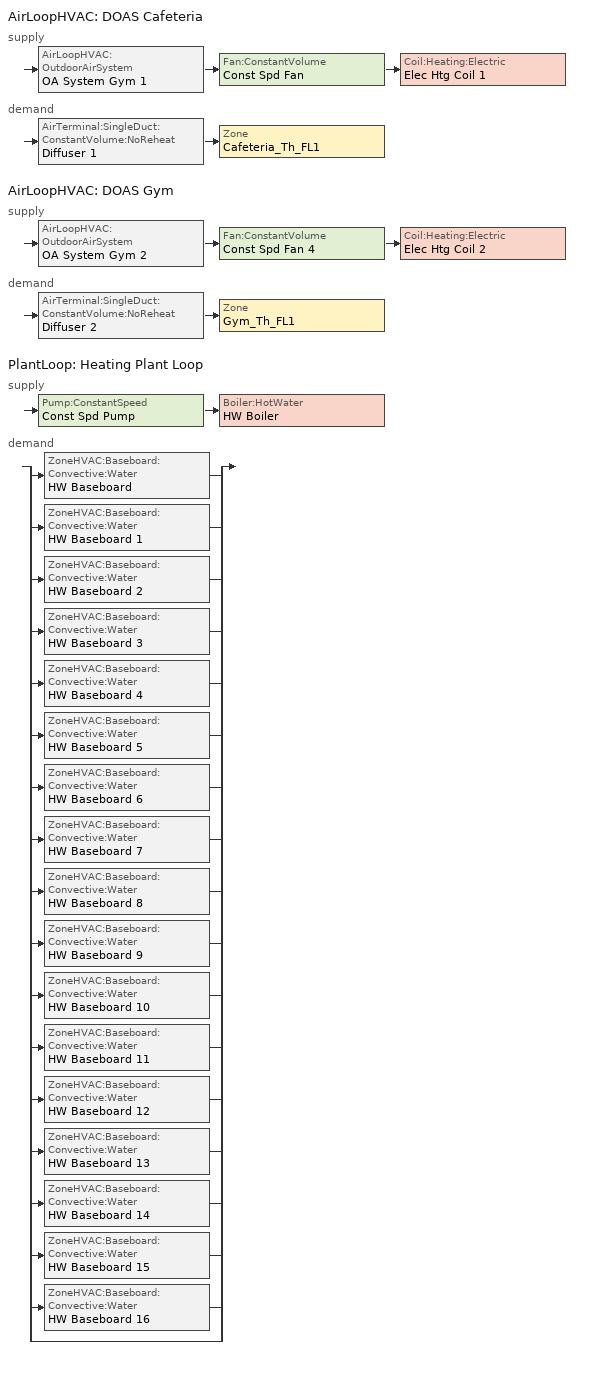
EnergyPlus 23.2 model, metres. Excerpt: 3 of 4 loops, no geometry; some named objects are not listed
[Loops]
AirLoopHVAC 'DOAS Cafeteria'
 supply: AirLoopHVAC:OutdoorAirSystem 'OA System Gym 1' > Fan:ConstantVolume 'Const Spd Fan' > Coil:Heating:Electric 'Elec Htg Coil 1'
 demand: AirTerminal:SingleDuct:ConstantVolume:NoReheat 'Diffuser 1' > Zone 'Cafeteria_Th_FL1'
AirLoopHVAC 'DOAS Gym'
 supply: AirLoopHVAC:OutdoorAirSystem 'OA System Gym 2' > Fan:ConstantVolume 'Const Spd Fan 4' > Coil:Heating:Electric 'Elec Htg Coil 2'
 demand: AirTerminal:SingleDuct:ConstantVolume:NoReheat 'Diffuser 2' > Zone 'Gym_Th_FL1'
PlantLoop 'Heating Plant Loop'
 supply: Pump:ConstantSpeed 'Const Spd Pump' > Boiler:HotWater 'HW Boiler'
 demand: split
  | ZoneHVAC:Baseboard:Convective:Water 'HW Baseboard'
  | ZoneHVAC:Baseboard:Convective:Water 'HW Baseboard 1'
  | ZoneHVAC:Baseboard:Convective:Water 'HW Baseboard 2'
  | ZoneHVAC:Baseboard:Convective:Water 'HW Baseboard 3'
  | ZoneHVAC:Baseboard:Convective:Water 'HW Baseboard 4'
  | ZoneHVAC:Baseboard:Convective:Water 'HW Baseboard 5'
  | ZoneHVAC:Baseboard:Convective:Water 'HW Baseboard 6'
  | ZoneHVAC:Baseboard:Convective:Water 'HW Baseboard 7'
  | ZoneHVAC:Baseboard:Convective:Water 'HW Baseboard 8'
  | ZoneHVAC:Baseboard:Convective:Water 'HW Baseboard 9'
  | ZoneHVAC:Baseboard:Convective:Water 'HW Baseboard 10'
  | ZoneHVAC:Baseboard:Convective:Water 'HW Baseboard 11'
  | ZoneHVAC:Baseboard:Convective:Water 'HW Baseboard 12'
  | ZoneHVAC:Baseboard:Convective:Water 'HW Baseboard 13'
  | ZoneHVAC:Baseboard:Convective:Water 'HW Baseboard 14'
  | ZoneHVAC:Baseboard:Convective:Water 'HW Baseboard 15'
  | ZoneHVAC:Baseboard:Convective:Water 'HW Baseboard 16'
  | bypass
[ZoneControl:Thermostat] Temperature Difference Between Cutout And Setpoint {deltaC}=0
Name | Zone or ZoneList | Control Type Schedule | Control 1
Bathrooms_Th_FL1 Thermostat | Bathrooms_Th_FL1 | Bathrooms_Th_FL1 Thermostat Schedule | Thermostat Setpoint Dual Setpoint 1
Cafeteria_Th_FL1 Thermostat | Cafeteria_Th_FL1 | Cafeteria_Th_FL1 Thermostat Schedule | Thermostat Setpoint Dual Setpoint 9
Classrooms_Th_FL1_01 Thermostat | Classrooms_Th_FL1_01 | Classrooms_Th_FL1_01 Thermostat Schedule | Thermostat Setpoint Dual Setpoint 2
Classrooms_Th_FL1_02 Thermostat | Classrooms_Th_FL1_02 | Classrooms_Th_FL1_02 Thermostat Schedule | Thermostat Setpoint Dual Setpoint 3
Classrooms_Th_FL2_01 Thermostat | Classrooms_Th_FL2_01 | Classrooms_Th_FL2_01 Thermostat Schedule | Thermostat Setpoint Dual Setpoint 17
Classrooms_Th_FL2_02 Thermostat | Classrooms_Th_FL2_02 | Classrooms_Th_FL2_02 Thermostat Schedule | Thermostat Setpoint Dual Setpoint 12
Classrooms_Th_FL2_03 Thermostat | Classrooms_Th_FL2_03 | Classrooms_Th_FL2_03 Thermostat Schedule | Thermostat Setpoint Dual Setpoint 16
Classrooms_Th_FL2_04 Thermostat | Classrooms_Th_FL2_04 | Classrooms_Th_FL2_04 Thermostat Schedule | Thermostat Setpoint Dual Setpoint 10
Classrooms_Th_FL2_05 Thermostat | Classrooms_Th_FL2_05 | Classrooms_Th_FL2_05 Thermostat Schedule | Thermostat Setpoint Dual Setpoint 11
Classrooms_Th_FL2_06 Thermostat | Classrooms_Th_FL2_06 | Classrooms_Th_FL2_06 Thermostat Schedule | Thermostat Setpoint Dual Setpoint 4
Classrooms_Th_FL2_07 Thermostat | Classrooms_Th_FL2_07 | Classrooms_Th_FL2_07 Thermostat Schedule | Thermostat Setpoint Dual Setpoint 13
Corridor_Th_FL1_01 Thermostat | Corridor_Th_FL1_01 | Corridor_Th_FL1_01 Thermostat Schedule | Thermostat Setpoint Dual Setpoint 15
Corridor_Th_FL2_01 Thermostat | Corridor_Th_FL2_01 | Corridor_Th_FL2_01 Thermostat Schedule | Thermostat Setpoint Dual Setpoint 7
Gym_Th_FL1 Thermostat | Gym_Th_FL1 | Gym_Th_FL1 Thermostat Schedule | Thermostat Setpoint Dual Setpoint 5
Lobby_Th_FL1 Thermostat | Lobby_Th_FL1 | Lobby_Th_FL1 Thermostat Schedule | Thermostat Setpoint Dual Setpoint 8
Mech_Th_FL1 Thermostat | Mech_Th_FL1 | Mech_Th_FL1 Thermostat Schedule | Thermostat Setpoint Dual Setpoint 6
Offices_Th_FL1 Thermostat | Offices_Th_FL1 | Offices_Th_FL1 Thermostat Schedule | Thermostat Setpoint Dual Setpoint 14
[ThermostatSetpoint:SingleHeating] Setpoint Temperature Schedule=HTGSETP_SCH
Thermostat Setpoint Dual Setpoint 1; Thermostat Setpoint Dual Setpoint 9; Thermostat Setpoint Dual Setpoint 2; Thermostat Setpoint Dual Setpoint 3; Thermostat Setpoint Dual Setpoint 17; Thermostat Setpoint Dual Setpoint 12; Thermostat Setpoint Dual Setpoint 16; Thermostat Setpoint Dual Setpoint 10; Thermostat Setpoint Dual Setpoint 11; Thermostat Setpoint Dual Setpoint 4; Thermostat Setpoint Dual Setpoint 13; Thermostat Setpoint Dual Setpoint 15; Thermostat Setpoint Dual Setpoint 7; Thermostat Setpoint Dual Setpoint 5; Thermostat Setpoint Dual Setpoint 8; Thermostat Setpoint Dual Setpoint 6; Thermostat Setpoint Dual Setpoint 14
[Fan:ZoneExhaust]
Zone Exhaust Fan 1: Availability Schedule=HVACOperationSchd; Fan Total Efficiency=0.7; Pressure Rise {Pa}=125; Maximum Flow Rate {m3/s}=1.3; Flow Fraction Schedule=MinOA_Sched; System Availability Manager Coupling Mode=Decoupled; Balanced Exhaust Fraction Schedule=ALWAYS_OFF
[ZoneHVAC:Baseboard:Convective:Water] Availability Schedule=Always On Discrete hvac_library; Heating Design Capacity Method=HeatingDesignCapacity; Heating Design Capacity {W}=Autosize; Heating Design Capacity Per Floor Area {W/m2}=0; Fraction of Autosized Heating Design Capacity=0.8; U-Factor Times Area Value {W/K}=Autosize; Maximum Water Flow Rate {m3/s}=Autosize; Convergence Tolerance=0.001
HW Baseboard; HW Baseboard 5; HW Baseboard 1; HW Baseboard 2; HW Baseboard 12; HW Baseboard 6; HW Baseboard 8; HW Baseboard 16; HW Baseboard 3; HW Baseboard 10; HW Baseboard 13; HW Baseboard 11; HW Baseboard 7; HW Baseboard 4; HW Baseboard 14; HW Baseboard 15; HW Baseboard 9
[Zone equipment]
Bathrooms_Th_FL1: Zone Exhaust Fan 1, HW Baseboard
Cafeteria_Th_FL1: Diffuser 1, HW Baseboard 5
Classrooms_Th_FL1_01: HW Baseboard 1
Classrooms_Th_FL1_02: HW Baseboard 2
Classrooms_Th_FL2_01: HW Baseboard 12
Classrooms_Th_FL2_02: HW Baseboard 6
Classrooms_Th_FL2_03: HW Baseboard 8
Classrooms_Th_FL2_04: HW Baseboard 16
Classrooms_Th_FL2_05: HW Baseboard 3
Classrooms_Th_FL2_06: HW Baseboard 10
Classrooms_Th_FL2_07: HW Baseboard 13
Corridor_Th_FL1_01: HW Baseboard 11
Corridor_Th_FL2_01: HW Baseboard 7
Gym_Th_FL1: Diffuser 2, HW Baseboard 4
Lobby_Th_FL1: HW Baseboard 14
Mech_Th_FL1: HW Baseboard 15
Offices_Th_FL1: HW Baseboard 9
[Sizing:Zone] Zone Cooling Design Supply Air Temperature Input Method=SupplyAirTemperature; Zone Cooling Design Supply Air Temperature {C}=14; Zone Cooling Design Supply Air Temperature Difference {deltaC}=11.11; Zone Heating Design Supply Air Temperature Input Method=SupplyAirTemperature; Zone Heating Design Supply Air Temperature {C}=40; Zone Heating Design Supply Air Temperature Difference {deltaC}=11.11; Zone Cooling Design Supply Air Humidity Ratio {kgWater/kgDryAir}=0.0085; Zone Heating Design Supply Air Humidity Ratio {kgWater/kgDryAir}=0.008; Cooling Design Air Flow Method=DesignDay; Cooling Design Air Flow Rate {m3/s}=0; Cooling Minimum Air Flow per Zone Floor Area {m3/s-m2}=0.000762; Cooling Minimum Air Flow {m3/s}=0; Cooling Minimum Air Flow Fraction=0; Heating Design Air Flow Method=DesignDay; Heating Design Air Flow Rate {m3/s}=0; Heating Maximum Air Flow per Zone Floor Area {m3/s-m2}=0.002032; Heating Maximum Air Flow {m3/s}=0.141576; Heating Maximum Air Flow Fraction=0.3; Account for Dedicated Outdoor Air System=No; Zone Load Sizing Method=Sensible Load Only No Latent Load; Zone Latent Cooling Design Supply Air Humidity Ratio Input Method=HumidityRatioDifference; Zone Cooling Design Supply Air Humidity Ratio Difference {kgWater/kgDryAir}=0.005; Zone Latent Heating Design Supply Air Humidity Ratio Input Method=HumidityRatioDifference; Zone Humidification Design Supply Air Humidity Ratio Difference {kgWater/kgDryAir}=0.005
Name | Design Specification Outdoor Air Object
Bathrooms_Th_FL1 | Bathrooms_Th_FL1 DSOA Space List
Cafeteria_Th_FL1 | Cafeteria_Th_FL1 DSOA Space List
Classrooms_Th_FL1_01 | Classrooms_Th_FL1_01 DSOA Space List
Classrooms_Th_FL1_02 | Classrooms_Th_FL1_02 DSOA Space List
Classrooms_Th_FL2_01 | Classrooms_Th_FL2_01 DSOA Space List
Classrooms_Th_FL2_02 | Classrooms_Th_FL2_02 DSOA Space List
Classrooms_Th_FL2_03 | Classrooms_Th_FL2_03 DSOA Space List
Classrooms_Th_FL2_04 | Classrooms_Th_FL2_04 DSOA Space List
Classrooms_Th_FL2_05 | Classrooms_Th_FL2_05 DSOA Space List
Classrooms_Th_FL2_06 | Classrooms_Th_FL2_06 DSOA Space List
Classrooms_Th_FL2_07 | Classrooms_Th_FL2_07 DSOA Space List
Corridor_Th_FL1_01 | Corridor_Th_FL1_01 DSOA Space List
Corridor_Th_FL2_01 | Corridor_Th_FL2_01 DSOA Space List
Gym_Th_FL1 | Gym_Th_FL1 DSOA Space List
Lobby_Th_FL1 | Lobby_Th_FL1 DSOA Space List
Mech_Th_FL1 | Mech_Th_FL1 Zero air DSOA
Offices_Th_FL1 | Offices_Th_FL1 DSOA Space List
[DesignSpecification:OutdoorAir] Outdoor Air Method=Sum; Outdoor Air Flow Air Changes per Hour {1/hr}=0
Name | Outdoor Air Flow per Person {m3/s-person} | Outdoor Air Flow per Zone Floor Area {m3/s-m2} | Outdoor Air Flow per Zone {m3/s}
Bathrooms Outdoor Air | 0 | 0 | 1.3
Cafeteria Outdoor Air | 0.0038 | 0.0009 | 0
Classroom Outdoor Air | 0.005 | 0.0006 | 0
Corridor Outdoor Air | 0 | 0.0003 | 0
Gym Outdoor Air | 0.01 | 0.0009 | 0
Mech_Th_FL1 Zero air DSOA | 0 | 0 | 0
Office Outdoor Air | 0.0025 | 0.0003 | 0
[DesignSpecification:OutdoorAir:SpaceList]
Name | Space Name 1 | Space Design Specification Outdoor Air Object Name 1
Bathrooms_Th_FL1 DSOA Space List | Bathrooms_FL1 | Bathrooms Outdoor Air
Cafeteria_Th_FL1 DSOA Space List | Cafeteria_FL1 | Cafeteria Outdoor Air
Classrooms_Th_FL1_01 DSOA Space List | Classrooms_FL1_01 | Classroom Outdoor Air
Classrooms_Th_FL1_02 DSOA Space List | Classrooms_FL1_02 | Classroom Outdoor Air
Classrooms_Th_FL2_01 DSOA Space List | Classrooms_FL2_01 | Classroom Outdoor Air
Classrooms_Th_FL2_02 DSOA Space List | Classrooms_FL2_02 | Classroom Outdoor Air
Classrooms_Th_FL2_03 DSOA Space List | Classrooms_FL2_03 | Classroom Outdoor Air
Classrooms_Th_FL2_04 DSOA Space List | Classrooms_FL2_04 | Classroom Outdoor Air
Classrooms_Th_FL2_05 DSOA Space List | Classrooms_FL2_05 | Classroom Outdoor Air
Classrooms_Th_FL2_06 DSOA Space List | Classrooms_FL2_06 | Classroom Outdoor Air
Classrooms_Th_FL2_07 DSOA Space List | Classrooms_FL2_07 | Classroom Outdoor Air
Corridor_Th_FL1_01 DSOA Space List | Corridor_FL1_01 | Corridor Outdoor Air
Corridor_Th_FL2_01 DSOA Space List | Corridor_FL2_01 | Corridor Outdoor Air
Gym_Th_FL1 DSOA Space List | Gym_FL1 | Gym Outdoor Air
Lobby_Th_FL1 DSOA Space List | Lobby_FL1 | Corridor Outdoor Air
Offices_Th_FL1 DSOA Space List | Offices_FL1 | Office Outdoor Air
[AirTerminal:SingleDuct:ConstantVolume:NoReheat] Availability Schedule=Always On Discrete; Maximum Air Flow Rate {m3/s}=AutoSize
Diffuser 1; Diffuser 2
[Controller:MechanicalVentilation] Availability Schedule=Always On Discrete hvac_library; Demand Controlled Ventilation=No; System Outdoor Air Method=ZoneSum
Name | Zone or ZoneList Name 1 | Design Specification Outdoor Air Object Name 1
Controller Mechanical Ventilation 2 | Cafeteria_Th_FL1 | Cafeteria Outdoor Air
Controller Mechanical Ventilation 3 | Gym_Th_FL1 | Gym Outdoor Air
[AirLoopHVAC] Design Supply Air Flow Rate {m3/s}=AutoSize; Design Return Air Flow Fraction of Supply Air Flow=1
DOAS Cafeteria; DOAS Gym
[Sizing:System] Type of Load to Size On=VentilationRequirement; Design Outdoor Air Flow Rate {m3/s}=Autosize; Central Heating Maximum System Air Flow Ratio=Autosize; Preheat Design Temperature {C}=7; Preheat Design Humidity Ratio {kgWater/kgDryAir}=0.008; Precool Design Temperature {C}=12.8; Precool Design Humidity Ratio {kgWater/kgDryAir}=0.008; Central Cooling Design Supply Air Temperature {C}=12.8; Central Heating Design Supply Air Temperature {C}=40; Type of Zone Sum to Use=NonCoincident; 100% Outdoor Air in Cooling=Yes; 100% Outdoor Air in Heating=Yes; Central Cooling Design Supply Air Humidity Ratio {kgWater/kgDryAir}=0.0085; Central Heating Design Supply Air Humidity Ratio {kgWater/kgDryAir}=0.008; Cooling Supply Air Flow Rate Method=DesignDay; Cooling Supply Air Flow Rate {m3/s}=0; Cooling Supply Air Flow Rate Per Floor Area {m3/s-m2}=0.00996765; Cooling Fraction of Autosized Cooling Supply Air Flow Rate=1; Cooling Supply Air Flow Rate Per Unit Cooling Capacity {m3/s-W}=3.94755e-05; Heating Supply Air Flow Rate Method=DesignDay; Heating Supply Air Flow Rate {m3/s}=0; Heating Supply Air Flow Rate Per Floor Area {m3/s-m2}=0.00996765; Heating Fraction of Autosized Heating Supply Air Flow Rate=1; Heating Fraction of Autosized Cooling Supply Air Flow Rate=1; Heating Supply Air Flow Rate Per Unit Heating Capacity {m3/s-W}=3.15882e-05; System Outdoor Air Method=ZoneSum; Zone Maximum Outdoor Air Fraction=1; Cooling Design Capacity Method=CoolingDesignCapacity; Cooling Design Capacity {W}=Autosize; Cooling Design Capacity Per Floor Area {W/m2}=234.7; Fraction of Autosized Cooling Design Capacity=1; Heating Design Capacity Method=HeatingDesignCapacity; Heating Design Capacity {W}=Autosize; Heating Design Capacity Per Floor Area {W/m2}=157; Fraction of Autosized Heating Design Capacity=1; Central Cooling Capacity Control Method=OnOff; Occupant Diversity=Autosize
DOAS Cafeteria; DOAS Gym
[Controller:OutdoorAir] Minimum Outdoor Air Flow Rate {m3/s}=Autosize; Maximum Outdoor Air Flow Rate {m3/s}=Autosize; Economizer Control Type=NoEconomizer; Economizer Maximum Limit Dry-Bulb Temperature {C}=28; Economizer Maximum Limit Enthalpy {J/kg}=64000; Economizer Minimum Limit Dry-Bulb Temperature {C}=-100; Lockout Type=NoLockout; Minimum Limit Type=FixedMinimum; High Humidity Control=No; Control High Indoor Humidity Based on Outdoor Humidity Ratio=Yes; Heat Recovery Bypass Control Type=BypassWhenOAFlowGreaterThanMinimum; Economizer Operation Staging=InterlockedWithMechanicalCooling
Name | Mechanical Ventilation Controller
Outdoor Air Controller 1 | Controller Mechanical Ventilation 2
Outdoor Air Controller 2 | Controller Mechanical Ventilation 3
[Fan:ConstantVolume] Availability Schedule=HVACOperationSchd; Fan Total Efficiency=0.7; Pressure Rise {Pa}=75; Maximum Flow Rate {m3/s}=AutoSize; Motor Efficiency=0.9; Motor In Airstream Fraction=1
Const Spd Fan 2; Const Spd Fan; Const Spd Fan 3; Const Spd Fan 4
[SetpointManager:MixedAir] Control Variable=Temperature
Node 23 OS Default SPM; Node 40 OS Default SPM
[SetpointManager:SingleZone:Heating] Control Variable=Temperature; Minimum Supply Air Temperature {C}=10; Maximum Supply Air Temperature {C}=18
Name | Control Zone
Node 24 OS Default SPM; Setpoint Manager Single Zone Heating | Cafeteria_Th_FL1
Node 41 OS Default SPM; Setpoint Manager Single Zone Heating 1 | Gym_Th_FL1
[Coil:Heating:Electric] Availability Schedule=Always On Discrete hvac_library; Efficiency=1; Nominal Capacity {W}=Autosize
Elec Htg Coil 1; Elec Htg Coil 2
[PlantLoop]
Heating Plant Loop: Fluid Type=Water; Plant Equipment Operation Scheme=Heating Plant Loop Operation Schemes; Maximum Loop Temperature {C}=100; Minimum Loop Temperature {C}=0; Maximum Loop Flow Rate {m3/s}=Autosize; Minimum Loop Flow Rate {m3/s}=0; Plant Loop Volume {m3}=Autocalculate; Load Distribution Scheme=Optimal; Plant Loop Demand Calculation Scheme=SingleSetpoint; Common Pipe Simulation=None
[Sizing:Plant]
Heating Plant Loop: Loop Type=Heating; Design Loop Exit Temperature {C}=82; Loop Design Temperature Difference {deltaC}=11; Sizing Option=NonCoincident; Zone Timesteps in Averaging Window=1; Coincident Sizing Factor Mode=None
[Pump:ConstantSpeed]
Const Spd Pump: Design Flow Rate {m3/s}=Autosize; Design Pump Head {Pa}=179352; Design Power Consumption {W}=Autosize; Motor Efficiency=0.9; Fraction of Motor Inefficiencies to Fluid Stream=0; Pump Control Type=Intermittent; Design Power Sizing Method=PowerPerFlowPerPressure; Design Electric Power per Unit Flow Rate {W/(m3/s)}=348701.1; Design Shaft Power per Unit Flow Rate per Unit Head {W-s/m3-Pa}=1.28205
[Boiler:HotWater]
HW Boiler: Fuel Type=Electricity; Nominal Capacity {W}=Autosize; Nominal Thermal Efficiency=1; Efficiency Curve Temperature Evaluation Variable=LeavingBoiler; Normalized Boiler Efficiency Curve=Boiler Efficiency; Design Water Flow Rate {m3/s}=Autosize; Minimum Part Load Ratio=0; Maximum Part Load Ratio=1; Optimum Part Load Ratio=1; Water Outlet Upper Temperature Limit {C}=99; Boiler Flow Mode=NotModulated; On Cycle Parasitic Electric Load {W}=0; Sizing Factor=1; Off Cycle Parasitic Fuel Load {W}=0
[PlantEquipmentOperationSchemes]
Heating Plant Loop Operation Schemes: Control Scheme Object Type 1=PlantEquipmentOperation:HeatingLoad; Control Scheme Name 1=Heating Plant Loop Heating Operation Scheme; Control Scheme Schedule Name 1=Always On Discrete
[PlantEquipmentOperation:HeatingLoad]
Heating Plant Loop Heating Operation Scheme: Load Range Lower Limit 1 {W}=0; Load Range Upper Limit 1 {W}=1000000000; Range Equipment List Name 1=Heating Plant Loop Heating Equipment List
[PlantEquipmentList]
Heating Plant Loop Heating Equipment List: Boiler:HotWater, HW Boiler
[SetpointManager:Scheduled]
Scheduled HW Temp: Control Variable=Temperature; Schedule=Hot Water Temperature
[EnergyManagementSystem:Sensor] Output:Variable or Output:Meter=Zone Mean Air Temperature
Name | Output:Variable or Output:Meter Index Key
T1 | Classrooms_Th_FL1_01
T2 | Offices_Th_FL1
T3 | Classrooms_Th_FL1_02
T4 | Classrooms_Th_FL2_01
T5 | Classrooms_Th_FL2_02
T6 | Classrooms_Th_FL2_03
T7 | Classrooms_Th_FL2_04
T8 | Classrooms_Th_FL2_05
T9 | Classrooms_Th_FL2_06
T10 | Classrooms_Th_FL2_07
[Schedule:Day:Interval]
Hot Water Temperature Default: No, 24:00, 85
Hot Water Temperature Summer Design Day; Hot Water Temperature Winter Design Day: No, 24:00, 67
[Schedule:Week:Daily]
Hot Water Temperature Week Rule - Jan1-Dec31: Hot Water Temperature Default, Hot Water Temperature Default, Hot Water Temperature Default, Hot Water Temperature Default, Hot Water Temperature Default, Hot Water Temperature Default, Hot Water Temperature Default, Hot Water Temperature Default, Hot Water Temperature Summer Design Day, Hot Water Temperature Winter Design Day, Hot Water Temperature Default, Hot Water Temperature Default
[Schedule:Year]
Hot Water Temperature: Hot Water Temperature Week Rule - Jan1-Dec31, 1, 1, 12, 31
[Schedule:Compact]
Bathrooms_Th_FL1 Thermostat Schedule; MinOA_Sched; Cafeteria_Th_FL1 Thermostat Schedule; Classrooms_Th_FL1_01 Thermostat Schedule; Classrooms_Th_FL1_02 Thermostat Schedule; Classrooms_Th_FL2_01 Thermostat Schedule; Classrooms_Th_FL2_02 Thermostat Schedule; Classrooms_Th_FL2_03 Thermostat Schedule; Classrooms_Th_FL2_04 Thermostat Schedule; Classrooms_Th_FL2_05 Thermostat Schedule; Classrooms_Th_FL2_06 Thermostat Schedule; Classrooms_Th_FL2_07 Thermostat Schedule; Corridor_Th_FL1_01 Thermostat Schedule; Corridor_Th_FL2_01 Thermostat Schedule; Gym_Th_FL1 Thermostat Schedule; Lobby_Th_FL1 Thermostat Schedule; Mech_Th_FL1 Thermostat Schedule; Offices_Th_FL1 Thermostat Schedule: Through: 12/31, For: AllDays, Until: 24:00, 1
HTGSETP_SCH: Through: 12/31, For: SummerDesignDay, Until: 24:00, 18, For: WinterDesignDay, Until: 24:00, 22, For: Weekdays, Until: 06:00, 18, Until: 07:00, 19, Until: 08:00, 20, Until: 08:30, 21, Until: 19:00, 22, Until: 24:00, 18, For: WeekEnds Holidays AllOtherDays, Until: 24:00, 18
HVACOperationSchd: Through: 12/31, For: Weekdays SummerDesignDay WinterDesignDay, Until: 07:00, 0, Until: 19:00, 1, Until: 24:00, 0, For: WeekEnds Holidays AllOtherDays, Until: 24:00, 0
ALWAYS_OFF: Through: 12/31, For: AllDays, Until: 24:00, 0
[Schedule:Constant] Hourly Value=1
Always On Discrete hvac_library; Always On Discrete
[Curve:Biquadratic]
Boiler Efficiency: Coefficient1 Constant=1; Coefficient2 x=0; Coefficient3 x**2=0; Coefficient4 y=0; Coefficient5 y**2=0; Coefficient6 x*y=0; Minimum Value of x {BasedOnField A2}=0; Maximum Value of x {BasedOnField A2}=1; Minimum Value of y {BasedOnField A3}=0; Maximum Value of y {BasedOnField A3}=1
